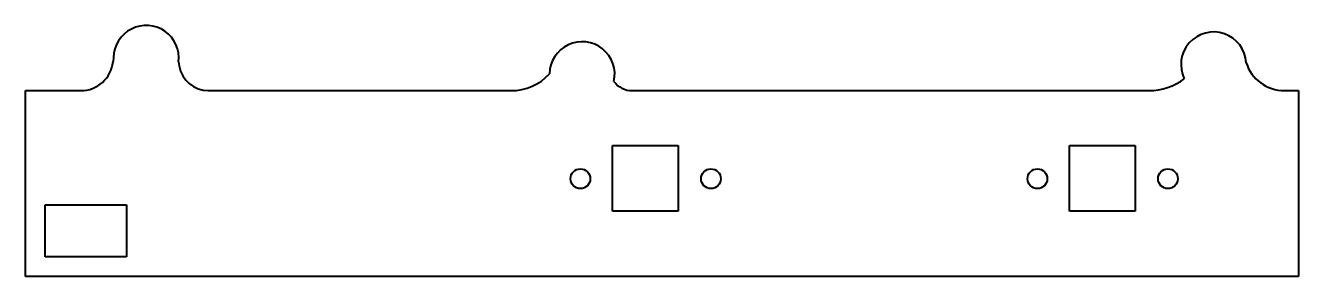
# Model space of a CAD drawing. Header units: millimetres. Extents: x 404 to 794, y 400 to 477.
import ezdxf

# ---------------------------------------------------------------- set-up
doc = ezdxf.new("R2010")
doc.units = ezdxf.units.MM
doc.layers.add('Geometries', color=7, linetype='Continuous')

msp = doc.modelspace()

# ---------------------------------------------------------------- linework, layer by layer
at = {"layer": 'Geometries', "linetype": 'Continuous', "lineweight": 40}
for p, q in [((431.5, 467.18), (431.36, 465.9)), ((451.43, 465.84), (451.63, 464.59)), ((404.5, 457), (421.42, 457)), ((404.5, 400), (404.5, 457)), ((460.52, 457), (553.27, 457)), ((590.37, 457), (748.68, 457)), ((790.13, 457), (794.5, 457)), ((794.5, 457), (794.5, 400)), ((584.35, 420.05), (584.35, 440.15)), ((584.35, 440.15), (604.45, 440.15)), ((604.45, 440.15), (604.45, 420.05)), ((724.35, 420.05), (724.35, 440.15)), ((724.35, 440.15), (744.45, 440.15)), ((744.45, 440.15), (744.45, 420.05)), ((410.5, 406), (410.5, 422)), ((410.5, 422), (435.5, 422)), ((435.5, 422), (435.5, 406)), ((604.45, 420.05), (584.35, 420.05)), ((744.45, 420.05), (724.35, 420.05)), ((435.5, 406), (410.5, 406)), ((794.5, 400), (404.5, 400))]:
    msp.add_line(p, q, dxfattribs=at)
for centre in [(574.5, 430), (614.5, 430), (714.5, 430), (754.5, 430)]:
    msp.add_circle(centre, 3.02, dxfattribs=at)
for centre, radius, start, end in [((441.5, 467), 10, 353.3563, 178.9953), ((575.03, 462.02), 10, 347.0967, 179.2699), ((768.5, 465), 10, 3.2705, 205.9609), ((421.42, 467), 10, 270, 353.6972), ((460.52, 466), 9, 189.0416, 270), ((790.13, 469.2), 12.2, 197.3075, 270), ((553.27, 473), 16, 270, 317.2995), ((748.68, 475), 18, 270, 306.9887), ((590.37, 464), 7, 216.9839, 270)]:
    msp.add_arc(centre, radius, start, end, dxfattribs=at)

doc.saveas('drawing.dxf')
